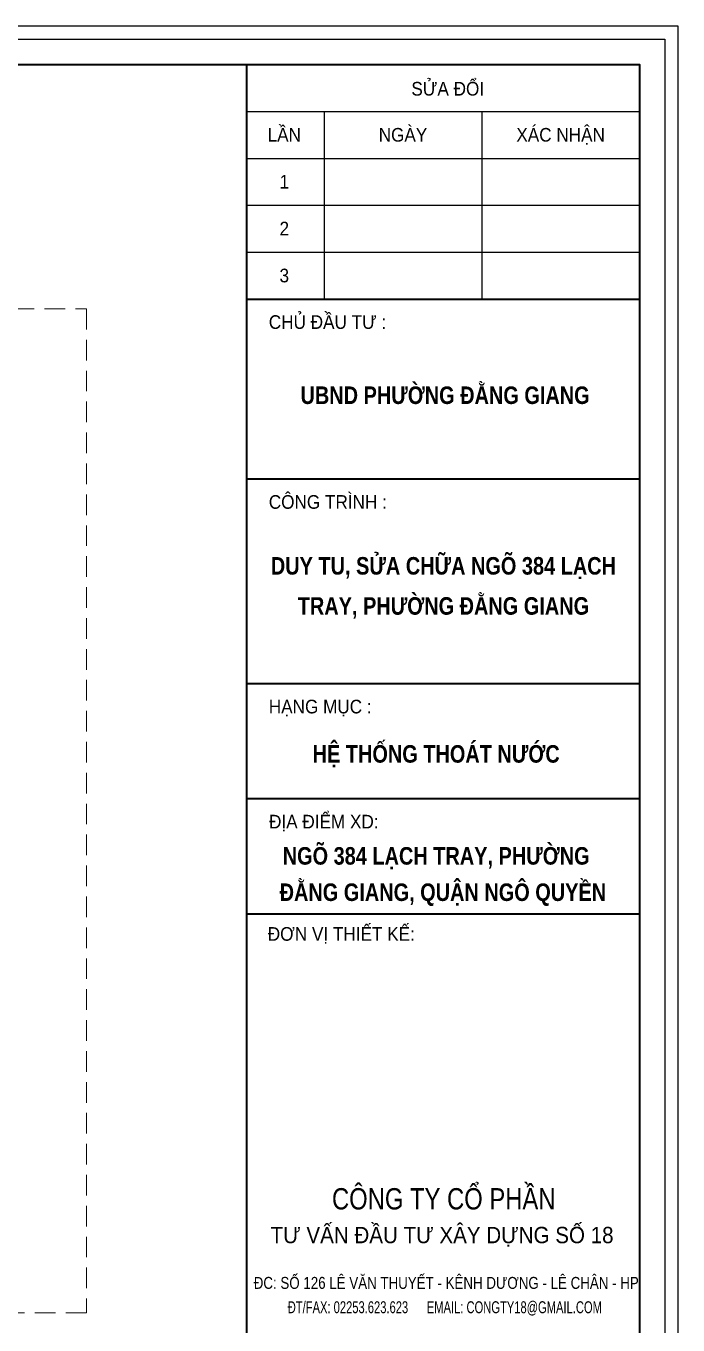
# Model space of a CAD drawing. Header units: inches. Extents: x -676 to 53517, y -20644 to 46516.
# Drawn here: x 42060 to 43642, y 16844 to 19994 of the extents above; entities that cross this region are included whole.
import ezdxf
from ezdxf.enums import TextEntityAlignment as Align

# ---------------------------------------------------------------- set-up
doc = ezdxf.new("R2010")
doc.units = ezdxf.units.IN
doc.header["$MEASUREMENT"] = 0
doc.linetypes.add('HIDDEN', pattern=[0.375, 0.25, -0.125])
for name, color, linetype in [('BT7-THAY', 7, 'Continuous'), ('ENTTNTHIETKE1', 2, 'Continuous'), ('KHUNGTEN', 5, 'Continuous'), ('T.bao', 6, 'Continuous'), ('TXT', 5, 'Continuous')]:
    doc.layers.add(name, color=color, linetype=linetype)
doc.layers.add('LC MANH DUT', color=35, linetype='HIDDEN', lineweight=5)
doc.layers.add('THEP', color=1, linetype='Continuous', lineweight=35)
doc.styles.add('style1', font='')
doc.styles.add('T2', font='', dxfattribs={"width": 0.8})
doc.styles.add('VnAvantH-B', font='')
doc.styles.get('style1').set_extended_font_data('.VnAvantH')
doc.styles.get('T2').set_extended_font_data('.VnArialH')
doc.styles.get('VnAvantH-B').set_extended_font_data('.VnAvantH', bold=True)

# ---------------------------------------------------------------- blocks, each defined once
blk = doc.blocks.new('khung vpn')
at = {"layer": 'Defpoints'}
for p, q in [((52556.46, -4195.446), (52498.758, -4195.446)), ((52556.46, -4235.276), (52556.46, -4195.446))]:
    blk.add_line(p, q, dxfattribs=at)
at = {"layer": 'KHUNGTEN'}
blk.add_lwpolyline([(52556.243, -4234.885), (52502.048, -4234.885), (52502.048, -4195.662), (52556.243, -4195.662)], close=True, dxfattribs=at)
at = {"layer": 'T.bao'}
for p, q in [((52549.443, -4196.835), (52555.832, -4196.835)), ((52550.703, -4196.835), (52550.703, -4199.885)), ((52553.267, -4196.835), (52553.267, -4199.885)), ((52549.443, -4197.598), (52555.832, -4197.598)), ((52549.443, -4198.36), (52555.832, -4198.36)), ((52549.443, -4199.123), (52555.832, -4199.123))]:
    blk.add_line(p, q, dxfattribs=at)
at = {"layer": 'THEP'}
for p, q in [((52549.443, -4199.885), (52555.832, -4199.885)), ((52549.443, -4202.81), (52555.832, -4202.81)), ((52549.443, -4206.138), (52555.832, -4206.138)), ((52549.443, -4208.009), (52555.832, -4208.009)), ((52549.443, -4209.881), (52555.832, -4209.881))]:
    blk.add_line(p, q, dxfattribs=at)
for points in [[(52555.832, -4234.474), (52502.459, -4234.474), (52502.459, -4196.073), (52555.832, -4196.073)], [(52555.832, -4196.073), (52555.832, -4234.474), (52549.443, -4234.474), (52549.443, -4196.073)]]:
    blk.add_lwpolyline(points, close=True, dxfattribs=at)
at = {"layer": 'TXT', "linetype": 'Continuous'}
blk.add_line((52555.832, -4196.073), (52555.832, -4234.474), dxfattribs=at)
at = {"layer": 'BT7-THAY', "linetype": 'ByBlock', "style": 'VnAvantH-B', "width": 0.85}
for s, p in [('ubnd ph\xadêng §»NG GIANG', (52552.67, -4201.592)), ('hÖ thèng tho¸t n\xadíc', (52552.525, -4207.424)), ('ngâ 384 L¹CH TRAY, PH¦êNG', (52552.525, -4209.082)), ('§»NG GIANG, quËn ng« quyÒn', (52552.634, -4209.673))]:
    blk.add_text(s, height=0.28512, dxfattribs=at).set_placement(p, align=Align.CENTER)
at = {"layer": 'BT7-THAY', "insert": (52552.643, -4204.081), "char_height": 0.28512, "width": 6.5241, "attachment_point": 2, "line_spacing_factor": 1.372151, "style": 'VnAvantH-B'}
blk.add_mtext('{\\W0.85;duy tu, söa ch÷a NGâ 384 L¹CH TRAY, PH¦êNG §»NG GIANG}', dxfattribs=at)
at = {"layer": 'TXT', "linetype": 'Continuous'}
for s, height, style, width, p in [('söa ®æi', 0.2218, 'T2', 0.9, (52552.713, -4196.577)), ('lÇn', 0.2218, 'T2', 0.9, (52550.054, -4197.326)), ('ngµy', 0.2218, 'T2', 0.9, (52551.985, -4197.326)), ('x¸c nhËn', 0.2218, 'T2', 0.9, (52554.55, -4197.326)), ('1', 0.222, 'T2', 0.9, (52550.054, -4198.089)), ('2', 0.222, 'T2', 0.9, (52550.054, -4198.851)), ('3', 0.222, 'T2', 0.9, (52550.054, -4199.614)), ('c«ng ty cæ phÇn', 0.34658, 'T2', 0.8, (52552.648, -4214.689)), ('®c: sè 126 lª v¨n thuyÕt - kªnh d\xad¬ng - lª ch©n - hp', 0.19408, 'T2', 0.8, (52552.689, -4215.98)), ('§T/fax: 02253.623.623      Email: Congty18@gmail.com', 0.19408, 'style1', 0.7, (52552.666, -4216.376))]:
    blk.add_text(s, height=height, dxfattribs=dict(at, style=style, width=width)).set_placement(p, align=Align.CENTER)
at = {"layer": 'TXT', "linetype": 'Continuous', "style": 'T2', "width": 0.9}
for s, height, p in [('chñ ®Çu t\xad :', 0.22181, (52549.802, -4200.371)), ('c«ng tr×nh :', 0.22181, (52549.802, -4203.296)), ('h¹ng môc :', 0.2218, (52549.802, -4206.623)), ('®Þa ®iÓm xd:', 0.22181, (52549.806, -4208.494)), ('®¬n vÞ thiÕt kÕ:', 0.22181, (52549.785, -4210.32))]:
    blk.add_text(s, height=height, dxfattribs=at).set_placement(p)
blk.add_text('t\xad vÊn ®Çu t\xad x©y dùng sè 18', height=0.26617, dxfattribs=at).set_placement((52552.621, -4215.094), align=Align.MIDDLE)

msp = doc.modelspace()

# ---------------------------------------------------------------- linework, layer by layer
at = {"layer": 'LC MANH DUT', "ltscale": 200}
msp.add_lwpolyline([(38804.7, 19308.5), (42206.5, 19308.5), (42206.5, 16874), (38804.7, 16874)], close=True, dxfattribs=at)

# ---------------------------------------------------------------- block references
at = {"layer": 'ENTTNTHIETKE1', "color": 6, "xscale": 149.1331646526273, "yscale": 149.1331646524256, "zscale": 149.1331646524109}
msp.add_blockref('khung vpn', (-7794269.4, 645674.5, 0), dxfattribs=at)

doc.saveas('drawing.dxf')
